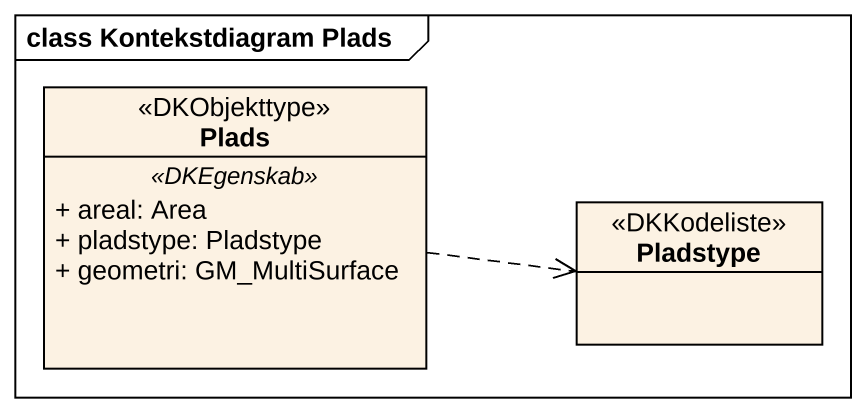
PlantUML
@startuml
mainframe class Kontekstdiagram Plads
hide circle
hide empty members
skinparam classAttributeIconSize 0
class Plads <<DKObjekttype>> {
  .. <<DKEgenskab>> ..
  + areal: Area
  + pladstype: Pladstype
  + geometri: GM_MultiSurface
}
enum Pladstype <<DKKodeliste>>
Plads .right.> Pladstype
@enduml
